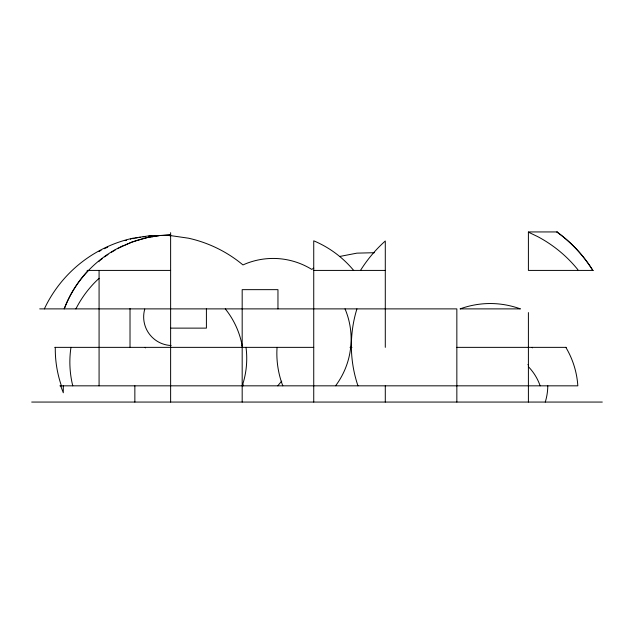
<?xml version="1.0" encoding="UTF-8"?>
<svg xmlns="http://www.w3.org/2000/svg" width="634" height="634" viewBox="0 0 634 634"><rect width="100%" height="100%" fill="white"/><g stroke="black" fill="none" stroke-linecap="round" stroke-linejoin="round"><path stroke-width="0.95" d="M277.05 347.361L276.907 350.277A91.534 91.28 0 0 0 282.812 385.829M360.492 270.417L360.968 269.664A136.817 136.199 0 0 1 385.29 240.991L385.29 347.361M313.735 268.174L311.746 269.402A73.251 73.029 0 0 0 245.723 263.752L242.965 264.925L240.096 262.603A128.385 127.989 0 0 0 188.536 238.21L170.007 235.523M99.078 251.5L99.728 251.135M100.386 250.779L101.044 250.43M118.724 248.116L119.303 247.815M119.889 247.514L132.086 241.919L147.342 237.481M104.364 248.726L105.038 248.401M105.712 248.076L106.385 247.759M123.147 245.627L117.583 248.401A115.166 114.825 0 0 0 64.232 308.885A114.857 114.096 0 0 1 88.285 270.417M107.059 247.442L107.74 247.125M124.002 245.524L124.597 245.247M125.199 244.978L127.6 243.939M128.203 243.694L128.805 243.44M129.415 243.194L130.628 242.719M131.238 242.489L134.313 241.372M134.931 241.158L136.175 240.746M136.793 240.54L138.046 240.143M138.672 239.953L142.444 238.883M339.578 256.493L356.926 253.14L374.496 252.704M143.078 238.717L149.37 237.053M130.493 239.232L130.953 239.121M132.807 238.693L134.202 238.384M148.499 237.449L150.726 236.791M135.597 238.099L137.467 237.734M149.782 237.187L158.936 235.563L170.625 234.842M151.708 236.823L154.942 236.292M139.337 237.409L140.28 237.251M155.909 236.157L159.292 235.729M143.102 236.823L145.455 236.522M148.768 236.165L151.613 235.935M161.385 235.515L169.785 235.056M170.205 235.048L170.625 235.04M557.294 231.941L528.399 231.941L528.399 270.417L593.543 270.417M87.096 270.417L170.625 270.417M313.735 270.417L385.29 270.417M39.712 308.885L456.845 308.885L456.845 402.059M170.625 328.127L206.407 328.127L206.407 308.885M54.754 347.361L313.735 347.361M350.008 347.361L351.965 347.361M456.845 347.361L566.202 347.361M59.873 385.829L577.828 385.829A87.777 86.628 0 0 0 565.845 347.361M31.7 402.059L602.3 402.059M169.381 235.476L150.932 235.547L132.593 238.273A128.417 128.036 0 0 0 44.356 308.885M170.007 235.959L170.625 236.007M528.399 232.155L537.711 236.625A129.677 128.702 0 0 1 577.836 269.664L577.946 269.807M592.346 269.664A136.532 135.557 0 0 0 556.858 231.941A136.5 135.47 0 0 1 592.346 269.664L592.465 269.854M60.658 385.829L63.297 392.755L63.297 385.829M242.18 345.72L241.166 340.989A82.919 82.808 0 0 0 225.292 308.885M242.204 345.292L242.299 345.982M243.274 385.829L242.941 383.673A86.089 85.852 0 0 0 246.008 347.361M242.204 345.261L242.465 347.361L242.299 345.958M528.399 312.57L528.399 402.059M385.29 385.829L385.29 402.059M313.735 402.059L313.735 240.817A104.396 103.928 0 0 1 353.669 270.417M277.961 308.885L277.961 289.651L242.18 289.651L242.18 402.059M170.625 232.67L170.625 402.059M134.852 385.829L134.852 402.059M130.018 308.56L130.018 347.361M99.078 261.176L99.078 261.755M99.078 270.417L99.078 385.829M72.767 385.829A102.026 100.243 0 0 1 70.968 347.361M61.427 385.829A116.608 114.572 0 0 1 55.293 347.361M527.932 364.542A51.909 51.52 0 0 1 528.399 365.049M528.399 366.706A52.741 52.043 0 0 1 540.144 385.829M145.638 347.892A41.915 41.876 0 0 1 144.996 347.361M75.906 308.885A107.392 106.678 0 0 1 99.078 278.318M125.207 240.643A126.61 125.897 0 0 1 126.523 240.27M547.8 385.829A57.575 57.337 0 0 1 545.272 402.059M532.148 347.361A53.549 52.868 0 0 1 532.544 347.86M277.795 385.829A72.712 72.506 0 0 1 281.734 381.169M357.964 385.829A125.286 125.247 0 0 1 356.918 308.885M345.039 308.885A77.982 77.958 0 0 1 335.624 385.741M100.156 260.297A113.914 113.185 0 0 1 102.351 258.569M104.586 256.905A113.914 113.185 0 0 1 108.018 254.503M111.529 252.229A113.914 113.185 0 0 1 115.126 250.089M117.567 248.734A113.914 113.185 0 0 1 118.146 248.425M171.109 345.506A28.609 28.609 0 0 1 144.758 309.075M460.482 308.734L460.054 308.885L520.411 308.885C500.749 301.808 480.168 301.744 460.482 308.734"/></g></svg>
